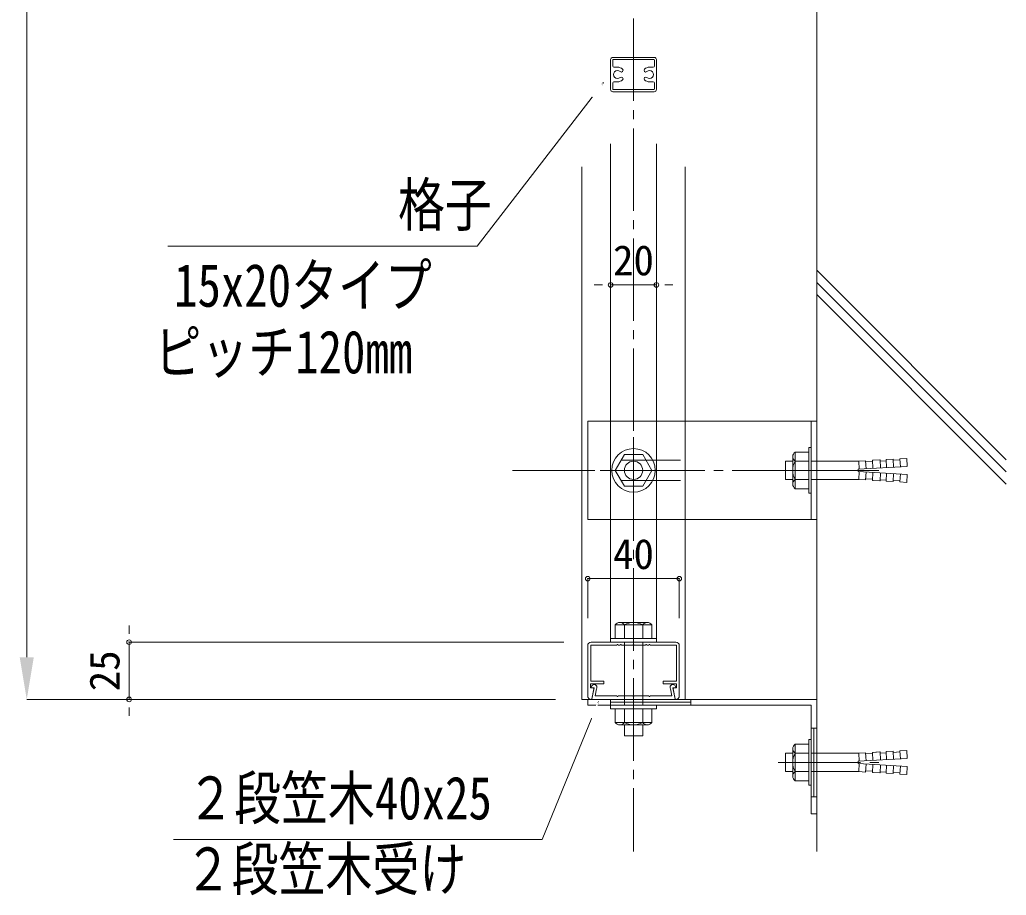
# Model space of a CAD drawing. Units: millimetres at full size. Extents: x -18823 to 1599, y -13140 to 1133.
# Drawn here: x -161 to 269.8, y -642.6 to -260.4 of the extents above; entities that cross this region are included whole.
import ezdxf
from ezdxf.enums import TextEntityAlignment as Align

# ---------------------------------------------------------------- set-up
doc = ezdxf.new("R2010")
doc.units = ezdxf.units.MM
doc.header["$LTSCALE"] = 4
doc.header["$PDMODE"] = 32
doc.header["$PDSIZE"] = 2
doc.linetypes.add('CHAIN2', pattern=[12, 9, -1, 1, -1])
for name, color, linetype, lineweight in [('0-0_0', 7, 'Continuous', 18), ('0-1_1手摺寸法', 3, 'Continuous', 18), ('0-2_2躯体線', 4, 'Continuous', 9), ('0-3_3中心線', 2, 'CHAIN2', 18), ('0-4_41ｱﾙﾐ', 6, 'Continuous', 18), ('0-5_42ｱﾙﾐ部品', 6, 'Continuous', 18), ('0-7_6ﾊｯﾁﾝｸﾞ', 4, 'Continuous', 9), ('0-E_WHITE', 7, 'Continuous', 18)]:
    doc.layers.add(name, color=color, linetype=linetype, lineweight=lineweight)
doc.styles.add('ＭＳ ゴシック', font='')
doc.styles.get('ＭＳ ゴシック').set_extended_font_data('MS Gothic')

msp = doc.modelspace()

# ---------------------------------------------------------------- linework, layer by layer
at = {"layer": '0-0_0'}
for p, q in [((84.521, -324.677), (84.521, -557.149)), ((129.521, -324.677), (129.521, -557.149)), ((89.816, -552.149), (88.566, -552.149)), ((124.227, -552.149), (125.477, -552.149)), ((129.521, -557.149), (84.521, -557.149))]:
    msp.add_line(p, q, dxfattribs=at)
for points in [[(93.894, -287.864), (38.776, -359.297), (-96.319, -359.297)], [(91.744, -558.01), (67.168, -618.339), (-93.787, -618.339)]]:
    msp.add_lwpolyline(points, dxfattribs=at)
at = {"layer": '0-1_1手摺寸法'}
for p, q in [((-157.914, 171.582), (-157.914, -538.749)), ((97.021, -367.99), (97.021, -376.193)), ((117.021, -367.99), (117.021, -376.193)), ((93.421, -376.193), (89.821, -376.193)), ((117.021, -376.193), (97.021, -376.193)), ((97.021, -376.193), (117.021, -376.193)), ((120.621, -376.193), (124.221, -376.193)), ((87.021, -478.649), (87.021, -435.649)), ((87.021, -435.649), (187.021, -435.649)), ((184.521, -478.649), (184.521, -435.649)), ((187.021, -478.649), (187.021, -435.649)), ((127.521, -452.649), (101.521, -452.649)), ((101.521, -461.649), (127.521, -461.649)), ((87.021, -478.649), (187.021, -478.649)), ((87.021, -521.649), (87.021, -504.425)), ((127.021, -504.425), (87.021, -504.425)), ((90.621, -504.425), (123.421, -504.425)), ((127.021, -521.649), (127.021, -504.425)), ((-113.223, -528.549), (-113.223, -524.949)), ((76.521, -532.149), (-113.223, -532.149)), ((-113.223, -532.149), (-113.223, -557.149)), ((-113.223, -557.149), (-113.223, -532.149)), ((73.021, -557.149), (-157.914, -557.149)), ((72.521, -557.149), (-113.223, -557.149)), ((187.021, -557.149), (87.021, -557.149)), ((87.021, -557.149), (87.021, -559.649)), ((184.521, -559.649), (87.021, -559.649)), ((97.021, -557.149), (97.021, -559.649)), ((132.021, -558.399), (97.021, -558.399)), ((132.021, -557.149), (132.021, -559.649)), ((184.521, -607.149), (184.521, -559.649)), ((187.021, -607.149), (187.021, -557.149)), ((-113.223, -560.749), (-113.223, -564.349)), ((187.021, -569.649), (184.521, -569.649)), ((185.771, -569.649), (185.771, -599.649)), ((187.021, -599.649), (184.521, -599.649)), ((187.021, -607.149), (184.521, -607.149))]:
    msp.add_line(p, q, dxfattribs=at)
for p in [(97.021, -376.193), (117.021, -376.193), (87.021, -504.425), (127.021, -504.425), (-113.223, -532.149), (-113.223, -557.149)]:
    msp.add_point(p, dxfattribs=at)
at = {"layer": '0-1_1手摺寸法', "color": 7}
msp.add_solid([(-160.981, -538.749), (-157.914, -557.149), (-154.848, -538.749)], dxfattribs=at)
at = {"layer": '0-2_2躯体線'}
for p, q in [((187.021, 282.047), (187.021, -623.59)), ((269.774, -452.542), (187.021, -369.789)), ((269.774, -457.836), (187.021, -375.083)), ((269.774, -463.13), (187.021, -380.376)), ((99.038, -524.554), (99.038, -530.554)), ((99.038, -524.554), (115.038, -524.554)), ((101.038, -523.554), (113.038, -523.554)), ((103.038, -524.554), (103.038, -530.554)), ((111.038, -524.554), (111.038, -530.554)), ((115.038, -524.554), (115.038, -530.554)), ((97.038, -530.554), (97.038, -532.149)), ((97.038, -530.554), (117.038, -530.554)), ((97.038, -532.149), (117.038, -532.149)), ((103.038, -559.649), (103.038, -532.149)), ((111.038, -559.649), (111.038, -532.149)), ((117.038, -530.554), (117.038, -532.149)), ((97.021, -559.649), (117.021, -559.649)), ((97.021, -561.244), (97.021, -559.649)), ((117.021, -561.244), (117.021, -559.649)), ((97.021, -561.244), (117.021, -561.244)), ((99.021, -567.244), (99.021, -561.244)), ((103.021, -567.244), (103.021, -561.244)), ((111.021, -567.244), (111.021, -561.244)), ((115.021, -567.244), (115.021, -561.244)), ((99.021, -567.244), (115.021, -567.244)), ((101.021, -568.244), (113.021, -568.244)), ((103.038, -573.052), (103.038, -568.244)), ((111.038, -573.052), (111.038, -568.244)), ((103.038, -573.052), (111.038, -573.052))]:
    msp.add_line(p, q, dxfattribs=at)
for centre, radius, start, end in [((101.038, -526.054), 2.5, 36.87, 143.13), ((107.038, -532.054), 8.5, 61.928, 118.072), ((113.038, -526.054), 2.5, 36.87, 143.13), ((101.021, -565.744), 2.5, 216.87, 323.13), ((107.021, -559.744), 8.5, 241.928, 298.072), ((113.021, -565.744), 2.5, 216.87, 323.13)]:
    msp.add_arc(centre, radius, start, end, dxfattribs=at)
at = {"layer": '0-3_3中心線'}
for p, q in [((107.021, 220.094), (107.021, -623.59)), ((107.021, -471.649), (107.021, -442.649)), ((54.156, -457.149), (210.422, -457.149)), ((92.521, -457.149), (121.521, -457.149)), ((170.138, -457.149), (216.936, -457.149)), ((170.138, -584.649), (216.936, -584.649))]:
    msp.add_line(p, q, dxfattribs=at)
at = {"layer": '0-4_41ｱﾙﾐ'}
for p, q in [((97.021, -290.847), (97.021, -277.847)), ((97.921, -280.647), (97.921, -278.047)), ((98.021, -276.847), (107.021, -276.847)), ((98.221, -277.747), (107.021, -277.747)), ((116.021, -276.847), (107.021, -276.847)), ((115.821, -277.747), (107.021, -277.747)), ((116.121, -280.647), (116.121, -278.047)), ((117.021, -290.847), (117.021, -277.847)), ((98.421, -281.147), (100.021, -281.147)), ((115.621, -281.147), (114.021, -281.147)), ((97.921, -290.647), (97.921, -288.047)), ((98.421, -287.547), (100.021, -287.547)), ((115.621, -287.547), (114.021, -287.547)), ((116.121, -290.647), (116.121, -288.047)), ((98.021, -291.847), (107.021, -291.847)), ((98.221, -290.947), (107.021, -290.947)), ((115.821, -290.947), (107.021, -290.947)), ((116.021, -291.847), (107.021, -291.847)), ((87.021, -533.649), (87.021, -555.649)), ((88.321, -533.449), (88.321, -549.149)), ((99.721, -533.449), (88.321, -533.449)), ((107.021, -532.149), (88.521, -532.149)), ((99.852, -533.242), (99.721, -533.449)), ((100.19, -533.242), (100.321, -533.449)), ((101.221, -533.449), (100.321, -533.449)), ((101.352, -533.242), (101.221, -533.449)), ((101.69, -533.242), (101.821, -533.449)), ((107.021, -532.149), (125.521, -532.149)), ((107.19, -533.242), (107.321, -533.449)), ((107.321, -533.449), (112.221, -533.449)), ((112.352, -533.242), (112.221, -533.449)), ((112.69, -533.242), (112.821, -533.449)), ((112.821, -533.449), (113.721, -533.449)), ((113.852, -533.242), (113.721, -533.449)), ((114.19, -533.242), (114.321, -533.449)), ((114.321, -533.449), (125.721, -533.449)), ((125.721, -533.449), (125.721, -549.149)), ((127.021, -533.649), (127.021, -555.649)), ((88.221, -550.349), (94.021, -550.349)), ((88.321, -549.149), (94.021, -549.149)), ((94.021, -549.149), (94.021, -550.349)), ((120.021, -549.149), (120.021, -550.349)), ((125.721, -549.149), (120.021, -549.149)), ((125.821, -550.349), (120.021, -550.349)), ((125.821, -550.349), (125.821, -552.149)), ((88.566, -551.899), (88.566, -552.149)), ((88.854, -556.988), (89.75, -552.508)), ((88.869, -556.91), (89.816, -552.149)), ((90.272, -555.649), (90.89, -552.537)), ((99.716, -555.649), (90.272, -555.649)), ((99.846, -555.856), (99.716, -555.649)), ((100.184, -555.856), (100.316, -555.649)), ((106.716, -555.649), (100.316, -555.649)), ((106.846, -555.856), (106.716, -555.649)), ((107.184, -555.856), (107.316, -555.649)), ((107.316, -555.649), (113.716, -555.649)), ((113.846, -555.856), (113.716, -555.649)), ((114.184, -555.856), (114.316, -555.649)), ((114.316, -555.649), (123.808, -555.649)), ((123.771, -555.649), (123.152, -552.537)), ((125.174, -556.91), (124.227, -552.149)), ((125.189, -556.988), (124.293, -552.508)), ((125.821, -552.149), (124.587, -552.149)), ((125.477, -551.899), (125.477, -552.149)), ((88.521, -557.149), (88.657, -557.149)), ((89.065, -557.149), (124.978, -557.149)), ((125.521, -557.149), (125.385, -557.149))]:
    msp.add_line(p, q, dxfattribs=at)
for points in [[(106.852, -533.242), (106.721, -533.449), (101.821, -533.449)], [(88.221, -550.349), (88.221, -552.149), (89.455, -552.149)]]:
    msp.add_lwpolyline(points, dxfattribs=at)
for centre, radius, start, end in [((98.021, -277.847), 1, 90, 180), ((98.221, -278.047), 0.3, 90, 180), ((115.821, -278.047), 0.3, 0, 90), ((116.021, -277.847), 1, 0, 90), ((98.421, -280.647), 0.5, 180, 270), ((100.021, -284.347), 1.75, 46.844, 313.156), ((100.021, -284.347), 3.2, 46.844, 90), ((101.708, -282.536), 0.725, 227.493, 46.195), ((112.334, -282.536), 0.725, 133.805, 312.507), ((114.021, -284.347), 3.2, 90, 133.156), ((114.021, -284.347), 1.75, 226.844, 133.156), ((115.621, -280.647), 0.5, 270, 0), ((98.421, -288.047), 0.5, 90, 180), ((100.021, -284.347), 3.2, 270, 313.156), ((101.708, -286.158), 0.725, 313.805, 132.507), ((112.334, -286.158), 0.725, 47.493, 226.195), ((114.021, -284.347), 3.2, 226.844, 270), ((115.621, -288.047), 0.5, 0, 90), ((98.021, -290.847), 1, 180, 270), ((98.221, -290.647), 0.3, 180, 270), ((115.821, -290.647), 0.3, 270, 0), ((116.021, -290.847), 1, 270, 0), ((88.521, -533.649), 1.5, 90, 180), ((100.021, -533.349), 0.2, 32.334, 147.666), ((101.521, -533.349), 0.2, 32.334, 147.666), ((107.021, -533.349), 0.2, 90, 147.666), ((107.021, -533.349), 0.2, 32.334, 90), ((112.521, -533.349), 0.2, 32.334, 147.666), ((114.021, -533.349), 0.2, 32.334, 147.666), ((125.521, -533.649), 1.5, 0, 90), ((89.816, -551.899), 1.25, 329.316, 180), ((124.227, -551.899), 1.25, 0, 210.684), ((88.521, -555.649), 1.5, 180, 270), ((89.455, -552.449), 0.3, 348.69, 90), ((124.587, -552.449), 0.3, 90, 191.31), ((125.521, -555.649), 1.5, 270, 0), ((88.657, -556.949), 0.2, 270, 348.69), ((89.065, -556.949), 0.2, 168.753, 270), ((100.016, -555.749), 0.2, 212.334, 270), ((100.016, -555.749), 0.2, 270, 327.666), ((107.016, -555.749), 0.2, 212.334, 270), ((107.016, -555.749), 0.2, 270, 327.666), ((114.016, -555.749), 0.2, 212.334, 270), ((114.016, -555.749), 0.2, 270, 327.666), ((124.978, -556.949), 0.2, 270, 11.247), ((125.385, -556.949), 0.2, 191.31, 270)]:
    msp.add_arc(centre, radius, start, end, dxfattribs=at)
at = {"layer": '0-5_42ｱﾙﾐ部品'}
for p, q in [((183.536, -467.149), (183.536, -447.149)), ((183.536, -447.149), (184.521, -447.149)), ((184.521, -467.149), (184.521, -447.149)), ((176.536, -463.149), (176.536, -451.149)), ((177.536, -465.149), (177.536, -449.149)), ((177.536, -449.149), (183.536, -449.149)), ((217.334, -452.428), (220.328, -452.255)), ((220.328, -452.255), (220.529, -455.736)), ((223.324, -452.082), (226.336, -451.909)), ((223.324, -452.082), (223.524, -455.563)), ((226.535, -455.361), (226.336, -451.909)), ((173.339, -453.149), (176.536, -453.149)), ((173.339, -461.149), (173.339, -453.149)), ((177.536, -453.149), (183.536, -453.149)), ((184.521, -453.149), (205.354, -453.149)), ((205.082, -456.649), (226.536, -455.403)), ((205.352, -453.119), (208.347, -452.946)), ((205.554, -456.613), (205.352, -453.119)), ((208.347, -452.946), (208.548, -456.426)), ((208.376, -453.446), (211.371, -453.273)), ((208.71, -453.426), (211.371, -453.273)), ((211.342, -452.774), (214.337, -452.601)), ((211.342, -452.774), (211.543, -456.254)), ((211.676, -452.754), (214.671, -452.582)), ((214.671, -452.582), (214.872, -456.064)), ((214.7, -453.081), (217.361, -452.927)), ((214.7, -453.081), (217.277, -452.932)), ((217.334, -452.428), (217.534, -455.908)), ((220.357, -452.754), (223.352, -452.582)), ((205.082, -456.649), (205.082, -457.649)), ((205.082, -457.649), (226.536, -458.896)), ((205.554, -457.685), (205.352, -461.18)), ((208.347, -461.352), (208.548, -457.872)), ((208.376, -460.853), (211.371, -461.026)), ((208.71, -460.872), (211.371, -461.026)), ((211.342, -461.525), (211.543, -458.045)), ((214.671, -461.717), (214.872, -458.235)), ((217.334, -461.87), (217.534, -458.39)), ((220.328, -462.043), (220.529, -458.563)), ((223.324, -462.216), (223.524, -458.736)), ((226.535, -458.937), (226.336, -462.39)), ((173.339, -461.149), (176.536, -461.149)), ((177.536, -461.149), (183.536, -461.149)), ((177.536, -465.149), (183.536, -465.149)), ((184.521, -461.149), (205.354, -461.149)), ((205.352, -461.18), (208.347, -461.352)), ((211.342, -461.525), (214.337, -461.698)), ((211.676, -461.544), (214.671, -461.717)), ((214.7, -461.218), (217.361, -461.371)), ((214.7, -461.218), (217.277, -461.366)), ((217.334, -461.87), (220.328, -462.043)), ((220.357, -461.544), (223.352, -461.717)), ((223.324, -462.216), (226.336, -462.39)), ((183.536, -467.149), (184.521, -467.149)), ((177.536, -592.649), (177.536, -576.649)), ((177.536, -576.649), (183.536, -576.649)), ((183.536, -594.649), (183.536, -574.649)), ((183.536, -574.649), (184.521, -574.649)), ((184.521, -594.649), (184.521, -574.649)), ((173.339, -580.649), (176.536, -580.649)), ((173.339, -588.649), (173.339, -580.649)), ((176.536, -590.649), (176.536, -578.649)), ((177.536, -580.649), (183.536, -580.649)), ((184.521, -580.649), (205.354, -580.649)), ((205.352, -580.619), (208.347, -580.446)), ((205.554, -584.113), (205.352, -580.619)), ((208.347, -580.446), (208.548, -583.926)), ((208.376, -580.946), (211.371, -580.773)), ((208.71, -580.926), (211.371, -580.773)), ((211.342, -580.274), (214.337, -580.101)), ((211.342, -580.274), (211.543, -583.754)), ((211.676, -580.254), (214.671, -580.082)), ((214.671, -580.082), (214.872, -583.564)), ((214.7, -580.581), (217.361, -580.427)), ((214.7, -580.581), (217.277, -580.432)), ((217.334, -579.928), (220.328, -579.755)), ((217.334, -579.928), (217.534, -583.408)), ((220.328, -579.755), (220.529, -583.236)), ((220.357, -580.254), (223.352, -580.082)), ((223.324, -579.582), (226.336, -579.409)), ((223.324, -579.582), (223.524, -583.063)), ((226.535, -582.861), (226.336, -579.409)), ((205.082, -584.149), (226.536, -582.903)), ((205.082, -584.149), (205.082, -585.149)), ((205.082, -585.149), (226.536, -586.396)), ((205.554, -585.185), (205.352, -588.68)), ((208.347, -588.852), (208.548, -585.372)), ((211.342, -589.025), (211.543, -585.545)), ((214.671, -589.217), (214.872, -585.735)), ((173.339, -588.649), (176.536, -588.649)), ((177.536, -588.649), (183.536, -588.649)), ((184.521, -588.649), (205.354, -588.649)), ((205.352, -588.68), (208.347, -588.852)), ((208.376, -588.353), (211.371, -588.526)), ((208.71, -588.372), (211.371, -588.526)), ((211.342, -589.025), (214.337, -589.198)), ((211.676, -589.044), (214.671, -589.217)), ((214.7, -588.718), (217.361, -588.871)), ((214.7, -588.718), (217.277, -588.866)), ((217.334, -589.37), (217.534, -585.89)), ((217.334, -589.37), (220.328, -589.543)), ((220.328, -589.543), (220.529, -586.063)), ((220.357, -589.044), (223.352, -589.217)), ((223.324, -589.716), (223.524, -586.236)), ((223.324, -589.716), (226.336, -589.89)), ((226.535, -586.437), (226.336, -589.89)), ((177.536, -592.649), (183.536, -592.649)), ((183.536, -594.649), (184.521, -594.649))]:
    msp.add_line(p, q, dxfattribs=at)
for centre, radius, start, end in [((179.036, -451.149), 2.5, 126.87, 233.13), ((185.036, -457.149), 8.5, 151.928, 208.072), ((179.036, -463.149), 2.5, 126.87, 233.13), ((179.036, -578.649), 2.5, 126.87, 233.13), ((185.036, -584.649), 8.5, 151.928, 208.072), ((179.036, -590.649), 2.5, 126.87, 233.13)]:
    msp.add_arc(centre, radius, start, end, dxfattribs=at)
at = {"layer": '0-7_6ﾊｯﾁﾝｸﾞ'}
msp.add_lwpolyline([(115.021, -457.149), (111.021, -464.078), (103.021, -464.078), (99.021, -457.149), (103.021, -450.221), (111.021, -450.221)], close=True, dxfattribs=at)
for radius in [9.5, 4]:
    msp.add_circle((107.021, -457.149), radius, dxfattribs=at)
at = {"layer": '0-E_WHITE'}
for p, q in [((97.021, -314.677), (97.021, -532.149)), ((117.021, -314.677), (117.021, -532.149))]:
    msp.add_line(p, q, dxfattribs=at)

# ---------------------------------------------------------------- texts
at = {"layer": '0-0_0', "style": 'ＭＳ ゴシック', "width": 0.8}
for s, p in [('格子', (4.202, -356.154)), ('15x20タイプ', (-93.572, -391.378)), ('ピッチ120mm', (-102.139, -420.448)), ('２段笠木40x25', (-87.846, -615.196)), ('２段笠木受け', (-88.92, -646.18))]:
    msp.add_text(s, height=18.77, dxfattribs=at).set_placement(p, align=Align.BOTTOM_LEFT)
at = {"layer": '0-1_1手摺寸法', "style": 'ＭＳ ゴシック'}
for s, p in [('20', (98.061, -375.945)), ('40', (98.061, -504.177))]:
    msp.add_text(s, height=13.14, dxfattribs=at).set_placement(p, align=Align.BOTTOM_LEFT)
msp.add_text('25', height=13.14, rotation=90, dxfattribs=at).set_placement((-113.471, -553.609), align=Align.BOTTOM_LEFT)

# ---------------------------------------------------------------- next in the draw order: wipeouts: each hides what was drawn before it
for points in [[(90.181, -294.95), (87.982, -293.252), (93.894, -287.864), (93.894, -287.864)], [(90.058, -565.831), (87.485, -564.782), (91.744, -558.01), (91.744, -558.01)]]:
    msp.add_wipeout(points)

doc.saveas('drawing.dxf')
